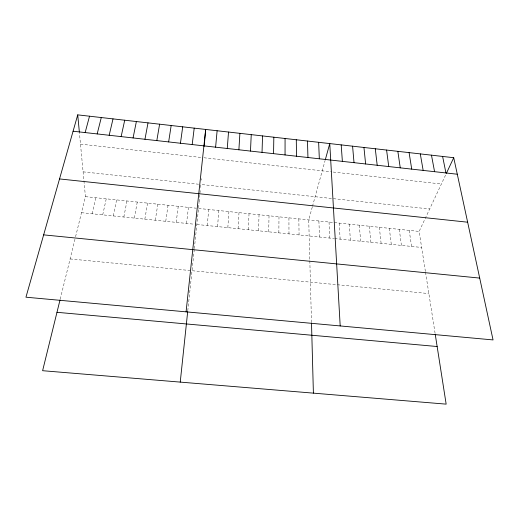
<?xml version="1.0" encoding="UTF-8"?>
<svg xmlns="http://www.w3.org/2000/svg" width="519" height="519" viewBox="0 0 519 519"><rect width="100%" height="100%" fill="white"/><g stroke="black" fill="none" stroke-linecap="round" stroke-linejoin="round"><path stroke-width="0.39" stroke-dasharray="2.6 1.95" d="M278.852 232.862L278.988 216.819M268.699 231.824L269.024 215.781M258.52 230.78L259.039 214.743M248.316 229.742L249.029 213.698M238.085 228.691L238.993 212.654M227.828 227.646L228.931 211.603M217.545 226.595L218.849 210.552M194.359 248.536L199.121 202.618M199.192 201.872L200.198 190.629M200.477 187.541L200.749 184.453L429.667 208.988M201.138 180.132L201.268 178.685M207.237 225.538L208.735 209.501M187.774 310.842L194.281 249.308M186.548 223.423L188.442 207.379M176.162 222.366L178.257 206.322M165.749 221.295L168.046 205.258M155.311 220.231L157.808 204.188M144.846 219.161L147.545 203.124M134.35 218.09L137.263 202.047M123.833 217.013L126.947 200.976M113.291 215.936L116.606 199.899M102.717 214.853L106.246 198.816M92.116 213.77L95.853 197.733M60.217 299.158L75.378 237.52M75.573 236.742L85.434 196.649L79.439 133.026M312.269 207.075L308.727 219.92L309.811 259.993M312.47 206.341L325.102 160.488M425.405 271.469L419.138 231.422L446.074 174.014M70.11 258.942L428.863 293.579M81.489 212.686L194.515 224.24M196.909 224.48L333.814 238.481M334.606 238.565L421.649 247.459M85.434 196.649L196.26 208.197M198.602 208.443L419.138 231.422M83.098 171.847L198.492 184.213M80.49 144.133L201.58 157.51M203.935 157.77L331.66 171.88M333.224 172.055L441.39 183.998M425.528 272.248L435.11 333.496M409.225 230.391L411.554 246.428M399.286 229.359L401.427 245.396M389.328 228.321L391.281 244.358M379.337 227.277L381.108 243.314M369.327 226.232L370.91 242.276M359.291 225.188L360.679 241.225M349.229 224.137L350.429 240.18M339.141 223.086L340.153 239.129M329.027 222.035L329.85 238.078M318.893 220.977L319.516 237.021M309.83 260.772L311.484 322.169M298.84 218.888L299.08 234.932M288.927 217.857L288.979 233.9"/><path stroke-width="0.78" d="M285.054 154.954L285.074 138.489M273.558 153.669L273.831 137.204M262.037 152.378L262.549 135.92M250.476 151.087L251.241 134.635M238.889 149.79L239.895 133.338M227.264 148.486L228.522 132.047M204.181 146.183L205.68 129.439L186.081 311.848M215.606 147.182L217.117 130.743M180.236 382.107L187.69 311.601M192.192 144.561L194.21 128.135M180.437 143.244L182.714 126.824M168.643 141.927L171.179 125.507M156.816 140.604L159.612 124.19M144.957 139.274L148.012 122.873M133.065 137.944L136.38 121.543M121.135 136.607L124.716 120.213M109.178 135.271L113.019 118.883M60.029 299.917L42.61 370.702L446.158 404.139L435.227 334.255M97.176 133.928L101.289 117.547M85.148 132.579L89.528 116.204M325.309 159.735L329.76 143.581L340.198 325.945M77.727 114.861L25.95 297.199L493.05 339.926L453.723 157.705L77.727 114.861L79.368 132.222M446.411 173.288L453.723 157.705M56.98 312.308L437.147 346.523M43.654 234.867L479.705 278.087M59.536 178.932L467.638 222.197M73.082 131.229L457.291 174.228M442.61 156.44L445.944 172.963M431.471 155.168L434.572 171.692M420.293 153.896L423.16 170.414M409.089 152.618L411.723 169.129M397.852 151.34L400.246 167.845M386.584 150.056L388.737 166.56M375.282 148.765L377.196 165.269M363.949 147.474L365.623 163.972M352.583 146.183L354.016 162.674M341.184 144.885L342.378 161.37M318.634 142.31L319.334 158.795M307.482 141.038L307.942 157.517M311.504 322.928L313.398 393.143M296.291 139.767L296.511 156.238"/></g></svg>
